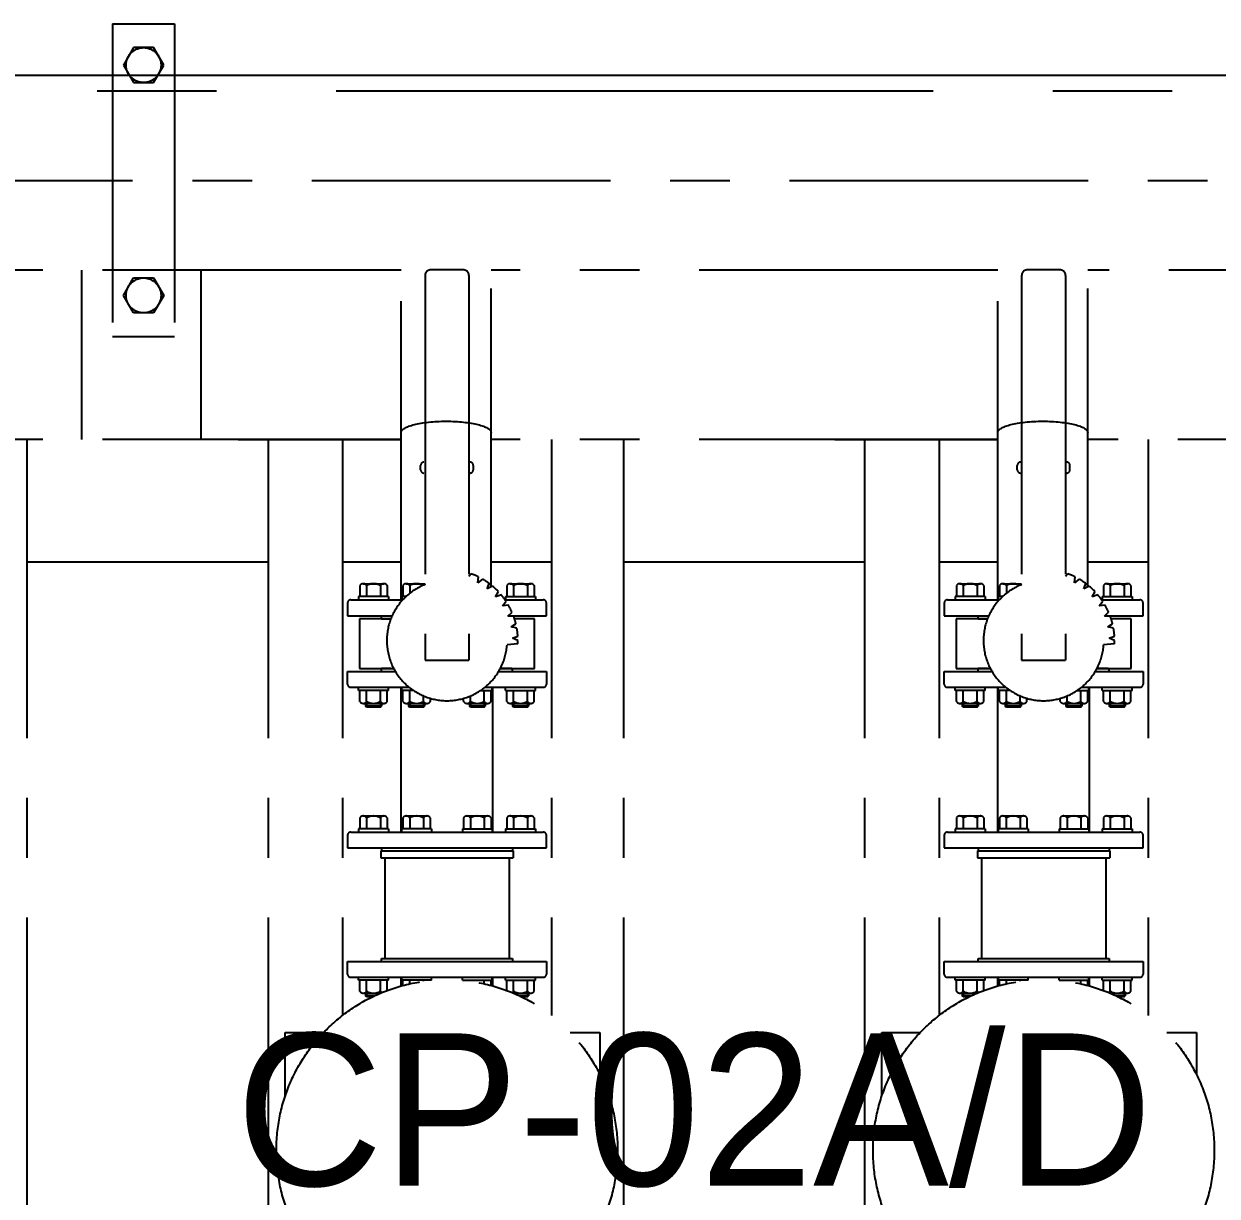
# Model space of a CAD drawing. Header units: millimetres. Extents: x 10462777 to 22643323, y 453826 to 1389191.
# Drawn here: x 11239808 to 11240807, y 624376 to 625357 of the extents above; entities that cross this region are included whole.
import ezdxf

# ---------------------------------------------------------------- set-up
doc = ezdxf.new("R2010")
doc.units = ezdxf.units.MM
doc.header["$LTSCALE"] = 200
doc.header["$MEASUREMENT"] = 0
doc.linetypes.add('CENTER', pattern=[2, 1.25, -0.25, 0.25, -0.25])
doc.layers.get('0').update_dxf_attribs({"linetype": 'CONTINUOUS'})
doc.layers.add('1', color=1, linetype='CENTER')
doc.styles.get("Standard").update_dxf_attribs({"font": 'SYMBOL'})

msp = doc.modelspace()

# ---------------------------------------------------------------- linework, layer by layer
at = {"color": 7}
msp.add_line((11241430.85063, 625313.93469), (11239430.85063, 625313.93469), dxfattribs=at)
at = {"color": 0, "linetype": 'CENTER', "ltscale": 2}
msp.add_line((11241369.24425, 625300.93469), (11239454.45138, 625300.93469), dxfattribs=at)
at = {"color": 0, "linetype": 'CENTER'}
msp.add_line((11241498.90754, 625225.93469), (11239288.82466, 625225.93469), dxfattribs=at)
at = {"layer": '1', "color": 0}
for p, q in [((11239882.14264, 625357.23673), (11239933.93196, 625357.23673)), ((11239882.14264, 625357.23673), (11239882.14264, 625095.39138)), ((11239933.93196, 625357.23673), (11239933.93196, 625095.39138)), ((11240123.75474, 625150.93469), (11239699.46671, 625150.93469)), ((11239855.9721, 625150.93469), (11239855.9721, 625009.15488)), ((11239955.87434, 625150.93469), (11239955.87434, 625009.15488)), ((11240123.75474, 625150.93469), (11240117.34133, 625150.93469)), ((11240123.75474, 624875.08022), (11240123.75474, 625150.93469)), ((11240175.90964, 625151.21354), (11240148.2748, 625151.21354)), ((11240623.26592, 625150.93469), (11240198.97789, 625150.93469)), ((11240198.97789, 624885.78182), (11240198.97789, 625150.93469)), ((11240623.26592, 625150.93469), (11240616.85251, 625150.93469)), ((11240623.26592, 624875.08022), (11240623.26592, 625150.93469)), ((11240675.42083, 625151.21354), (11240647.78598, 625151.21354)), ((11241116.3637, 625150.93469), (11240698.48908, 625150.93469)), ((11240698.48908, 624885.78182), (11240698.48908, 625150.93469)), ((11240143.69594, 625146.63469), (11240143.69594, 624824.46309)), ((11240180.48849, 625146.63469), (11240180.48849, 624824.46309)), ((11240643.20713, 625146.63469), (11240643.20713, 624824.46309)), ((11240679.99968, 625146.63469), (11240679.99968, 624824.46309)), ((11239882.14264, 625095.39138), (11239933.93196, 625095.39138)), ((11240123.75474, 625009.15488), (11239699.46671, 625009.15488)), ((11239810.24915, 625009.15488), (11239810.24915, 623819.15493)), ((11239987.26331, 625009.15488), (11240123.75474, 625009.15488)), ((11240012.23886, 625009.15488), (11240012.23886, 623819.15493)), ((11240074.67776, 625009.15488), (11240074.67776, 624527.13738)), ((11240623.26592, 625009.15488), (11240198.97789, 625009.15488)), ((11240249.50668, 625009.15488), (11240249.50668, 624527.13738)), ((11240309.76033, 625009.15488), (11240309.76033, 623819.15493)), ((11240486.77449, 625009.15488), (11240623.26592, 625009.15488)), ((11240511.75005, 625009.15488), (11240511.75005, 623819.15493)), ((11240574.18895, 625009.15488), (11240574.18895, 624527.13738)), ((11241023.87088, 625009.15488), (11240698.48908, 625009.15488)), ((11240749.01786, 625009.15488), (11240749.01786, 624527.13738)), ((11240181.40426, 624990.33423), (11240180.48849, 624990.33423)), ((11240680.91545, 624990.33423), (11240679.99968, 624990.33423)), ((11240140.03286, 624983.92384), (11240140.03286, 624987.58692)), ((11240181.40426, 624981.17652), (11240180.48849, 624981.17652)), ((11240184.15158, 624983.92384), (11240184.15158, 624987.58692)), ((11240639.54405, 624983.92384), (11240639.54405, 624987.58692)), ((11240680.91545, 624981.17652), (11240679.99968, 624981.17652)), ((11240683.66276, 624983.92384), (11240683.66276, 624987.58692)), ((11239810.24915, 624906.71599), (11240012.23886, 624906.71599)), ((11240074.67776, 624906.71599), (11240123.75474, 624906.71599)), ((11240074.67776, 624906.71599), (11240123.75474, 624906.71599)), ((11240198.97789, 624906.71599), (11240249.50668, 624906.71599)), ((11240198.97789, 624906.71599), (11240249.50668, 624906.71599)), ((11240309.76033, 624906.71599), (11240511.75005, 624906.71599)), ((11240574.18895, 624906.71599), (11240623.26592, 624906.71599)), ((11240574.18895, 624906.71599), (11240623.26592, 624906.71599)), ((11240574.18895, 624906.71599), (11240623.26592, 624906.71599)), ((11240698.48908, 624906.71599), (11240749.01786, 624906.71599)), ((11240698.48908, 624906.71599), (11240749.01786, 624906.71599)), ((11240698.48908, 624906.71599), (11240749.01786, 624906.71599)), ((11240091.94169, 624888.56702), (11240109.23726, 624888.56702)), ((11240127.98616, 624888.56702), (11240143.69594, 624888.56702)), ((11240182.41112, 624896.77267), (11240180.48849, 624894.68155)), ((11240187.82779, 624889.36151), (11240188.51554, 624894.15575)), ((11240191.79646, 624892.39622), (11240187.82779, 624889.36151)), ((11240195.84391, 624884.15705), (11240197.35372, 624888.75903)), ((11240215.0052, 624888.56702), (11240232.30077, 624888.56702)), ((11240591.45287, 624888.56702), (11240608.74845, 624888.56702)), ((11240627.49734, 624888.56702), (11240643.20713, 624888.56702)), ((11240681.9223, 624896.77267), (11240679.99968, 624894.68155)), ((11240687.33897, 624889.36151), (11240688.02673, 624894.15575)), ((11240691.30765, 624892.39622), (11240687.33897, 624889.36151)), ((11240695.35509, 624884.15705), (11240696.86491, 624888.75903)), ((11240714.51638, 624888.56702), (11240731.81196, 624888.56702)), ((11240089.05909, 624886.90276), (11240089.05909, 624877.74428)), ((11240094.82429, 624886.90276), (11240094.82429, 624877.74428)), ((11240106.35467, 624886.90276), (11240106.35467, 624877.74428)), ((11240112.11986, 624886.90276), (11240112.11986, 624877.74428)), ((11240125.10356, 624886.90276), (11240125.10356, 624877.74428)), ((11240130.86875, 624886.90276), (11240130.86875, 624880.4687)), ((11240200.27926, 624886.4565), (11240195.84391, 624884.15705)), ((11240199.08088, 624886.90276), (11240199.08088, 624885.83521)), ((11240202.8345, 624877.63967), (11240205.1205, 624881.90956)), ((11240207.60176, 624879.134), (11240202.8345, 624877.63967)), ((11240212.1226, 624886.90276), (11240212.1226, 624877.74428)), ((11240229.41818, 624886.90276), (11240229.41818, 624877.74428)), ((11240235.18337, 624886.90276), (11240235.18337, 624877.74428)), ((11240588.57028, 624886.90276), (11240588.57028, 624877.74428)), ((11240594.33547, 624886.90276), (11240594.33547, 624877.74428)), ((11240605.86585, 624886.90276), (11240605.86585, 624877.74428)), ((11240611.63105, 624886.90276), (11240611.63105, 624877.74428)), ((11240624.61475, 624886.90276), (11240624.61475, 624877.74428)), ((11240630.37994, 624886.90276), (11240630.37994, 624880.4687)), ((11240699.79044, 624886.4565), (11240695.35509, 624884.15705)), ((11240698.59206, 624886.90276), (11240698.59206, 624885.83521)), ((11240702.34568, 624877.63967), (11240704.63169, 624881.90956)), ((11240707.11294, 624879.134), (11240702.34568, 624877.63967)), ((11240711.63379, 624886.90276), (11240711.63379, 624877.74428)), ((11240728.92936, 624886.90276), (11240728.92936, 624877.74428)), ((11240734.69455, 624886.90276), (11240734.69455, 624877.74428)), ((11240078.86937, 624872.38016), (11240078.86937, 624861.75992)), ((11240081.56943, 624875.08022), (11240125.05449, 624875.08022)), ((11240088.1017, 624877.74428), (11240088.1017, 624875.08022)), ((11240113.07726, 624877.74428), (11240088.1017, 624877.74428)), ((11240113.07726, 624877.74428), (11240113.07726, 624875.08022)), ((11240127.69993, 624877.74428), (11240124.14617, 624877.74428)), ((11240124.14617, 624877.74428), (11240124.14617, 624875.08022)), ((11240208.58715, 624870.00741), (11240211.57989, 624873.81546)), ((11240213.54148, 624870.6512), (11240208.58715, 624870.00741)), ((11240210.71617, 624875.08022), (11240242.67304, 624875.08022)), ((11240211.16521, 624877.74428), (11240236.14077, 624877.74428)), ((11240211.16521, 624877.74428), (11240211.16521, 624875.08022)), ((11240236.14077, 624877.74428), (11240236.14077, 624875.08022)), ((11240245.3731, 624861.75992), (11240245.3731, 624872.38016)), ((11240578.38055, 624872.38016), (11240578.38055, 624861.75992)), ((11240581.08061, 624875.08022), (11240624.56568, 624875.08022)), ((11240587.61288, 624877.74428), (11240587.61288, 624875.08022)), ((11240612.58844, 624877.74428), (11240587.61288, 624877.74428)), ((11240612.58844, 624877.74428), (11240612.58844, 624875.08022)), ((11240627.21111, 624877.74428), (11240623.65735, 624877.74428)), ((11240623.65735, 624877.74428), (11240623.65735, 624875.08022)), ((11240708.09834, 624870.00741), (11240711.09107, 624873.81546)), ((11240713.05266, 624870.6512), (11240708.09834, 624870.00741)), ((11240710.22735, 624875.08022), (11240742.18422, 624875.08022)), ((11240710.67639, 624877.74428), (11240735.65195, 624877.74428)), ((11240710.67639, 624877.74428), (11240710.67639, 624875.08022)), ((11240735.65195, 624877.74428), (11240735.65195, 624875.08022)), ((11240744.88428, 624861.75992), (11240744.88428, 624872.38016)), ((11240078.86937, 624861.75992), (11240116.22618, 624861.75992)), ((11240107.175, 624861.75992), (11240116.22618, 624861.75992)), ((11240107.175, 624859.26237), (11240107.175, 624861.75992)), ((11240115.17294, 624859.26237), (11240107.175, 624859.26237)), ((11240107.175, 624859.26237), (11240115.17294, 624859.26237)), ((11240108.00752, 624859.26237), (11240115.17294, 624859.26237)), ((11240212.92709, 624861.49215), (11240216.53562, 624864.72267)), ((11240217.91793, 624861.26586), (11240212.92709, 624861.49215)), ((11240213.22619, 624861.75992), (11240245.3731, 624861.75992)), ((11240213.22619, 624861.75992), (11240217.06746, 624861.75992)), ((11240578.38055, 624861.75992), (11240615.73737, 624861.75992)), ((11240606.68619, 624861.75992), (11240615.73737, 624861.75992)), ((11240606.68619, 624859.26237), (11240606.68619, 624861.75992)), ((11240614.68413, 624859.26237), (11240606.68619, 624859.26237)), ((11240606.68619, 624859.26237), (11240614.68413, 624859.26237)), ((11240607.51871, 624859.26237), (11240614.68413, 624859.26237)), ((11240712.43827, 624861.49215), (11240716.0468, 624864.72267)), ((11240717.42912, 624861.26586), (11240712.43827, 624861.49215)), ((11240712.73737, 624861.75992), (11240744.88428, 624861.75992)), ((11240712.73737, 624861.75992), (11240716.57865, 624861.75992)), ((11240215.72242, 624852.35264), (11240219.83711, 624854.90747)), ((11240220.59816, 624851.26313), (11240215.72242, 624852.35264)), ((11240715.23361, 624852.35264), (11240719.34829, 624854.90747)), ((11240720.10934, 624851.26313), (11240715.23361, 624852.35264)), ((11240216.88824, 624842.86658), (11240221.38405, 624844.66808)), ((11240221.5007, 624840.94696), (11240216.88824, 624842.86658)), ((11240716.39942, 624842.86658), (11240720.89524, 624844.66808)), ((11240721.01189, 624840.94696), (11240716.39942, 624842.86658)), ((11240221.43513, 624838.15649), (11240212.33467, 624837.40171)), ((11240720.94632, 624838.15649), (11240711.84586, 624837.40171)), ((11240143.69594, 624824.46309), (11240180.48849, 624824.46309)), ((11240643.20713, 624824.46309), (11240679.99968, 624824.46309)), ((11240078.86937, 624804.51864), (11240078.86937, 624815.13888)), ((11240078.86937, 624815.13888), (11240116.22618, 624815.13888)), ((11240107.14599, 624817.63644), (11240115.17294, 624817.63644)), ((11240115.17294, 624817.63644), (11240107.175, 624817.63644)), ((11240107.175, 624817.63644), (11240117.44368, 624817.63644)), ((11240107.175, 624815.13888), (11240107.175, 624817.63644)), ((11240107.175, 624815.13888), (11240118.83929, 624815.13888)), ((11240115.17294, 624817.63644), (11240108.00752, 624817.63644)), ((11240205.34515, 624815.13888), (11240217.06746, 624815.13888)), ((11240216.23494, 624817.63644), (11240206.74076, 624817.63644)), ((11240207.95825, 624815.13888), (11240245.3731, 624815.13888)), ((11240209.0115, 624817.63644), (11240217.06746, 624817.63644)), ((11240209.0115, 624817.63644), (11240217.03845, 624817.63644)), ((11240216.23494, 624817.63644), (11240209.0115, 624817.63644)), ((11240217.06746, 624815.13888), (11240217.06746, 624817.63644)), ((11240245.3731, 624815.13888), (11240245.3731, 624804.51864)), ((11240578.38055, 624804.51864), (11240578.38055, 624815.13888)), ((11240578.38055, 624815.13888), (11240615.73737, 624815.13888)), ((11240606.65717, 624817.63644), (11240614.68413, 624817.63644)), ((11240614.68413, 624817.63644), (11240606.68619, 624817.63644)), ((11240606.68619, 624817.63644), (11240616.95486, 624817.63644)), ((11240606.68619, 624815.13888), (11240606.68619, 624817.63644)), ((11240606.68619, 624815.13888), (11240618.35047, 624815.13888)), ((11240614.68413, 624817.63644), (11240607.51871, 624817.63644)), ((11240704.85633, 624815.13888), (11240716.57865, 624815.13888)), ((11240715.74613, 624817.63644), (11240706.25195, 624817.63644)), ((11240707.46944, 624815.13888), (11240744.88428, 624815.13888)), ((11240708.52268, 624817.63644), (11240716.57865, 624817.63644)), ((11240708.52268, 624817.63644), (11240716.54963, 624817.63644)), ((11240715.74613, 624817.63644), (11240708.52268, 624817.63644)), ((11240716.57865, 624815.13888), (11240716.57865, 624817.63644)), ((11240744.88428, 624815.13888), (11240744.88428, 624804.51864)), ((11240081.56943, 624801.81858), (11240130.37719, 624801.81858)), ((11240088.1017, 624799.15452), (11240088.1017, 624801.81858)), ((11240113.07726, 624799.15452), (11240088.1017, 624799.15452)), ((11240089.05909, 624789.99605), (11240089.05909, 624799.15452)), ((11240094.82429, 624789.99605), (11240094.82429, 624799.15452)), ((11240106.35467, 624789.99605), (11240106.35467, 624799.15452)), ((11240112.11986, 624789.99605), (11240112.11986, 624799.15452)), ((11240113.07726, 624799.15452), (11240113.07726, 624801.81858)), ((11240123.75474, 624680.59992), (11240123.75474, 624801.81858)), ((11240124.14617, 624799.15452), (11240124.14617, 624801.81858)), ((11240133.98057, 624799.15452), (11240124.14617, 624799.15452)), ((11240125.10356, 624789.99605), (11240125.10356, 624799.15452)), ((11240130.86875, 624789.99605), (11240130.86875, 624799.15452)), ((11240190.20387, 624799.15452), (11240199.9643, 624799.15452)), ((11240193.24171, 624789.99605), (11240193.24171, 624799.15452)), ((11240193.80725, 624801.81858), (11240242.67304, 624801.81858)), ((11240199.0069, 624789.99605), (11240199.0069, 624799.15452)), ((11240199.9643, 624799.15452), (11240199.9643, 624801.81858)), ((11240200.4297, 624680.59992), (11240200.4297, 624801.81858)), ((11240211.16521, 624799.15452), (11240211.16521, 624801.81858)), ((11240211.16521, 624799.15452), (11240236.14077, 624799.15452)), ((11240212.1226, 624789.99605), (11240212.1226, 624799.15452)), ((11240217.8878, 624789.99605), (11240217.8878, 624799.15452)), ((11240229.41818, 624789.99605), (11240229.41818, 624799.15452)), ((11240235.18337, 624789.99605), (11240235.18337, 624799.15452)), ((11240236.14077, 624799.15452), (11240236.14077, 624801.81858)), ((11240581.08061, 624801.81858), (11240629.88838, 624801.81858)), ((11240587.61288, 624799.15452), (11240587.61288, 624801.81858)), ((11240612.58844, 624799.15452), (11240587.61288, 624799.15452)), ((11240588.57028, 624789.99605), (11240588.57028, 624799.15452)), ((11240594.33547, 624789.99605), (11240594.33547, 624799.15452)), ((11240605.86585, 624789.99605), (11240605.86585, 624799.15452)), ((11240611.63105, 624789.99605), (11240611.63105, 624799.15452)), ((11240612.58844, 624799.15452), (11240612.58844, 624801.81858)), ((11240623.26592, 624680.59992), (11240623.26592, 624801.81858)), ((11240623.65735, 624799.15452), (11240623.65735, 624801.81858)), ((11240633.49175, 624799.15452), (11240623.65735, 624799.15452)), ((11240624.61475, 624789.99605), (11240624.61475, 624799.15452)), ((11240630.37994, 624789.99605), (11240630.37994, 624799.15452)), ((11240689.71506, 624799.15452), (11240699.47549, 624799.15452)), ((11240692.7529, 624789.99605), (11240692.7529, 624799.15452)), ((11240693.31843, 624801.81858), (11240742.18422, 624801.81858)), ((11240698.51809, 624789.99605), (11240698.51809, 624799.15452)), ((11240699.47549, 624799.15452), (11240699.47549, 624801.81858)), ((11240699.94089, 624680.59992), (11240699.94089, 624801.81858)), ((11240710.67639, 624799.15452), (11240710.67639, 624801.81858)), ((11240710.67639, 624799.15452), (11240735.65195, 624799.15452)), ((11240711.63379, 624789.99605), (11240711.63379, 624799.15452)), ((11240717.39898, 624789.99605), (11240717.39898, 624799.15452)), ((11240728.92936, 624789.99605), (11240728.92936, 624799.15452)), ((11240734.69455, 624789.99605), (11240734.69455, 624799.15452)), ((11240735.65195, 624799.15452), (11240735.65195, 624801.81858)), ((11240175.94614, 624789.99605), (11240175.94614, 624792.52236)), ((11240675.45732, 624789.99605), (11240675.45732, 624792.52236)), ((11240091.94169, 624788.33178), (11240109.23726, 624788.33178)), ((11240093.92933, 624788.33178), (11240093.92933, 624786.14746)), ((11240094.83053, 624785.24626), (11240093.92933, 624786.14746)), ((11240107.24963, 624786.14746), (11240093.92933, 624786.14746)), ((11240094.83053, 624788.33178), (11240094.83053, 624785.24626)), ((11240106.34843, 624785.24626), (11240094.83053, 624785.24626)), ((11240106.34843, 624788.33178), (11240106.34843, 624785.24626)), ((11240106.34843, 624785.24626), (11240107.24963, 624786.14746)), ((11240107.24963, 624788.33178), (11240107.24963, 624786.14746)), ((11240127.98616, 624788.33178), (11240145.28173, 624788.33178)), ((11240129.9738, 624788.33178), (11240129.9738, 624786.14746)), ((11240130.875, 624785.24626), (11240129.9738, 624786.14746)), ((11240143.29409, 624786.14746), (11240129.9738, 624786.14746)), ((11240130.875, 624788.33178), (11240130.875, 624785.24626)), ((11240142.39289, 624785.24626), (11240130.875, 624785.24626)), ((11240142.39289, 624788.33178), (11240142.39289, 624785.24626)), ((11240142.39289, 624785.24626), (11240143.29409, 624786.14746)), ((11240143.29409, 624788.33178), (11240143.29409, 624786.14746)), ((11240178.82873, 624788.33178), (11240196.12431, 624788.33178)), ((11240180.81637, 624788.33178), (11240180.81637, 624786.14746)), ((11240181.71757, 624785.24626), (11240180.81637, 624786.14746)), ((11240194.13667, 624786.14746), (11240180.81637, 624786.14746)), ((11240181.71757, 624788.33178), (11240181.71757, 624785.24626)), ((11240193.23547, 624785.24626), (11240181.71757, 624785.24626)), ((11240193.23547, 624788.33178), (11240193.23547, 624785.24626)), ((11240193.23547, 624785.24626), (11240194.13667, 624786.14746)), ((11240194.13667, 624788.33178), (11240194.13667, 624786.14746)), ((11240215.0052, 624788.33178), (11240232.30077, 624788.33178)), ((11240216.99284, 624788.33178), (11240216.99284, 624786.14746)), ((11240230.31314, 624786.14746), (11240216.99284, 624786.14746)), ((11240217.89404, 624785.24626), (11240216.99284, 624786.14746)), ((11240217.89404, 624788.33178), (11240217.89404, 624785.24626)), ((11240229.41193, 624785.24626), (11240217.89404, 624785.24626)), ((11240229.41193, 624788.33178), (11240229.41193, 624785.24626)), ((11240229.41193, 624785.24626), (11240230.31314, 624786.14746)), ((11240230.31314, 624788.33178), (11240230.31314, 624786.14746)), ((11240591.45287, 624788.33178), (11240608.74845, 624788.33178)), ((11240593.44051, 624788.33178), (11240593.44051, 624786.14746)), ((11240594.34171, 624785.24626), (11240593.44051, 624786.14746)), ((11240606.76081, 624786.14746), (11240593.44051, 624786.14746)), ((11240594.34171, 624788.33178), (11240594.34171, 624785.24626)), ((11240605.85961, 624785.24626), (11240594.34171, 624785.24626)), ((11240605.85961, 624788.33178), (11240605.85961, 624785.24626)), ((11240605.85961, 624785.24626), (11240606.76081, 624786.14746)), ((11240606.76081, 624788.33178), (11240606.76081, 624786.14746)), ((11240627.49734, 624788.33178), (11240644.79292, 624788.33178)), ((11240629.48498, 624788.33178), (11240629.48498, 624786.14746)), ((11240630.38618, 624785.24626), (11240629.48498, 624786.14746)), ((11240642.80528, 624786.14746), (11240629.48498, 624786.14746)), ((11240630.38618, 624788.33178), (11240630.38618, 624785.24626)), ((11240641.90408, 624785.24626), (11240630.38618, 624785.24626)), ((11240641.90408, 624788.33178), (11240641.90408, 624785.24626)), ((11240641.90408, 624785.24626), (11240642.80528, 624786.14746)), ((11240642.80528, 624788.33178), (11240642.80528, 624786.14746)), ((11240678.33992, 624788.33178), (11240695.63549, 624788.33178)), ((11240680.32756, 624788.33178), (11240680.32756, 624786.14746)), ((11240681.22876, 624785.24626), (11240680.32756, 624786.14746)), ((11240693.64785, 624786.14746), (11240680.32756, 624786.14746)), ((11240681.22876, 624788.33178), (11240681.22876, 624785.24626)), ((11240692.74665, 624785.24626), (11240681.22876, 624785.24626)), ((11240692.74665, 624788.33178), (11240692.74665, 624785.24626)), ((11240692.74665, 624785.24626), (11240693.64785, 624786.14746)), ((11240693.64785, 624788.33178), (11240693.64785, 624786.14746)), ((11240714.51638, 624788.33178), (11240731.81196, 624788.33178)), ((11240716.50402, 624788.33178), (11240716.50402, 624786.14746)), ((11240729.82432, 624786.14746), (11240716.50402, 624786.14746)), ((11240717.40522, 624785.24626), (11240716.50402, 624786.14746)), ((11240717.40522, 624788.33178), (11240717.40522, 624785.24626)), ((11240728.92312, 624785.24626), (11240717.40522, 624785.24626)), ((11240728.92312, 624788.33178), (11240728.92312, 624785.24626)), ((11240728.92312, 624785.24626), (11240729.82432, 624786.14746)), ((11240729.82432, 624788.33178), (11240729.82432, 624786.14746)), ((11240089.03008, 624692.42246), (11240089.03008, 624683.26398)), ((11240091.91268, 624694.08672), (11240109.20825, 624694.08672)), ((11240094.79527, 624692.42246), (11240094.79527, 624683.26398)), ((11240106.32566, 624692.42246), (11240106.32566, 624683.26398)), ((11240112.09085, 624692.42246), (11240112.09085, 624683.26398)), ((11240123.75474, 624684.76447), (11240123.75474, 624693.92218)), ((11240125.07455, 624692.42246), (11240125.07455, 624683.26398)), ((11240127.95714, 624694.08672), (11240145.25272, 624694.08672)), ((11240130.83974, 624692.42246), (11240130.83974, 624683.26398)), ((11240142.37012, 624692.42246), (11240142.37012, 624683.26398)), ((11240148.13531, 624692.42246), (11240148.13531, 624683.26398)), ((11240175.91712, 624692.42246), (11240175.91712, 624683.26398)), ((11240178.79972, 624694.08672), (11240196.09529, 624694.08672)), ((11240181.68232, 624692.42246), (11240181.68232, 624683.26398)), ((11240193.2127, 624692.42246), (11240193.2127, 624683.26398)), ((11240198.97789, 624692.42246), (11240198.97789, 624683.26398)), ((11240212.09359, 624692.42246), (11240212.09359, 624683.26398)), ((11240214.97619, 624694.08672), (11240232.27176, 624694.08672)), ((11240217.85878, 624692.42246), (11240217.85878, 624683.26398)), ((11240229.38917, 624692.42246), (11240229.38917, 624683.26398)), ((11240235.15436, 624692.42246), (11240235.15436, 624683.26398)), ((11240588.54127, 624692.42246), (11240588.54127, 624683.26398)), ((11240591.42386, 624694.08672), (11240608.71944, 624694.08672)), ((11240594.30646, 624692.42246), (11240594.30646, 624683.26398)), ((11240605.83684, 624692.42246), (11240605.83684, 624683.26398)), ((11240611.60203, 624692.42246), (11240611.60203, 624683.26398)), ((11240623.26592, 624684.76447), (11240623.26592, 624693.92218)), ((11240624.58573, 624692.42246), (11240624.58573, 624683.26398)), ((11240627.46833, 624694.08672), (11240644.7639, 624694.08672)), ((11240630.35092, 624692.42246), (11240630.35092, 624683.26398)), ((11240641.88131, 624692.42246), (11240641.88131, 624683.26398)), ((11240647.6465, 624692.42246), (11240647.6465, 624683.26398)), ((11240675.42831, 624692.42246), (11240675.42831, 624683.26398)), ((11240678.3109, 624694.08672), (11240695.60648, 624694.08672)), ((11240681.1935, 624692.42246), (11240681.1935, 624683.26398)), ((11240692.72388, 624692.42246), (11240692.72388, 624683.26398)), ((11240698.48908, 624692.42246), (11240698.48908, 624683.26398)), ((11240711.60478, 624692.42246), (11240711.60478, 624683.26398)), ((11240714.48737, 624694.08672), (11240731.78295, 624694.08672)), ((11240717.36997, 624692.42246), (11240717.36997, 624683.26398)), ((11240728.90035, 624692.42246), (11240728.90035, 624683.26398)), ((11240734.66554, 624692.42246), (11240734.66554, 624683.26398)), ((11240081.54042, 624680.59992), (11240242.64402, 624680.59992)), ((11240088.07268, 624683.26398), (11240088.07268, 624680.59992)), ((11240113.04824, 624683.26398), (11240088.07268, 624683.26398)), ((11240113.04824, 624683.26398), (11240113.04824, 624680.59992)), ((11240124.11715, 624683.26398), (11240124.11715, 624680.59992)), ((11240149.09271, 624683.26398), (11240124.11715, 624683.26398)), ((11240149.09271, 624683.26398), (11240149.09271, 624680.59992)), ((11240174.95973, 624683.26398), (11240174.95973, 624680.59992)), ((11240174.95973, 624683.26398), (11240199.93529, 624683.26398)), ((11240199.93529, 624683.26398), (11240199.93529, 624680.59992)), ((11240211.13619, 624683.26398), (11240236.11175, 624683.26398)), ((11240211.13619, 624683.26398), (11240211.13619, 624680.59992)), ((11240236.11175, 624683.26398), (11240236.11175, 624680.59992)), ((11240581.0516, 624680.59992), (11240742.15521, 624680.59992)), ((11240587.58387, 624683.26398), (11240587.58387, 624680.59992)), ((11240612.55943, 624683.26398), (11240587.58387, 624683.26398)), ((11240612.55943, 624683.26398), (11240612.55943, 624680.59992)), ((11240623.62834, 624683.26398), (11240623.62834, 624680.59992)), ((11240648.6039, 624683.26398), (11240623.62834, 624683.26398)), ((11240648.6039, 624683.26398), (11240648.6039, 624680.59992)), ((11240674.47091, 624683.26398), (11240674.47091, 624680.59992)), ((11240674.47091, 624683.26398), (11240699.44647, 624683.26398)), ((11240699.44647, 624683.26398), (11240699.44647, 624680.59992)), ((11240710.64738, 624683.26398), (11240735.62294, 624683.26398)), ((11240710.64738, 624683.26398), (11240710.64738, 624680.59992)), ((11240735.62294, 624683.26398), (11240735.62294, 624680.59992)), ((11240078.84035, 624677.89986), (11240078.84035, 624667.27962)), ((11240245.34408, 624667.27962), (11240245.34408, 624677.89986)), ((11240578.35154, 624677.89986), (11240578.35154, 624667.27962)), ((11240744.85527, 624667.27962), (11240744.85527, 624677.89986)), ((11240078.84035, 624667.27962), (11240245.34408, 624667.27962)), ((11240106.72973, 624664.78207), (11240106.72973, 624658.95444)), ((11240107.14599, 624664.78207), (11240106.72973, 624664.78207)), ((11240106.72973, 624658.95444), (11240217.45471, 624658.95444)), ((11240107.14599, 624667.27962), (11240217.03845, 624667.27962)), ((11240107.14599, 624667.27962), (11240107.14599, 624664.78207)), ((11240107.14599, 624664.78207), (11240217.03845, 624664.78207)), ((11240107.14599, 624664.78207), (11240217.03845, 624664.78207)), ((11240107.14599, 624664.78207), (11240217.03845, 624664.78207)), ((11240107.14599, 624664.78207), (11240217.03845, 624664.78207)), ((11240107.14599, 624664.78207), (11240217.03845, 624664.78207)), ((11240110.0598, 624658.95444), (11240110.0598, 624574.831)), ((11240214.12463, 624658.95444), (11240214.12463, 624574.831)), ((11240217.03845, 624667.27962), (11240217.03845, 624664.78207)), ((11240217.03845, 624664.78207), (11240217.45471, 624664.78207)), ((11240217.03845, 624664.78207), (11240217.45471, 624664.78207)), ((11240217.45471, 624664.78207), (11240217.45471, 624658.95444)), ((11240578.35154, 624667.27962), (11240744.85527, 624667.27962)), ((11240606.24091, 624664.78207), (11240606.24091, 624658.95444)), ((11240606.65717, 624664.78207), (11240606.24091, 624664.78207)), ((11240606.24091, 624658.95444), (11240716.96589, 624658.95444)), ((11240606.65717, 624667.27962), (11240716.54963, 624667.27962)), ((11240606.65717, 624667.27962), (11240606.65717, 624664.78207)), ((11240606.65717, 624664.78207), (11240716.54963, 624664.78207)), ((11240606.65717, 624664.78207), (11240716.54963, 624664.78207)), ((11240606.65717, 624664.78207), (11240716.54963, 624664.78207)), ((11240606.65717, 624664.78207), (11240716.54963, 624664.78207)), ((11240606.65717, 624664.78207), (11240716.54963, 624664.78207)), ((11240609.57099, 624658.95444), (11240609.57099, 624574.831)), ((11240713.63582, 624658.95444), (11240713.63582, 624574.831)), ((11240716.54963, 624667.27962), (11240716.54963, 624664.78207)), ((11240716.54963, 624664.78207), (11240716.96589, 624664.78207)), ((11240716.54963, 624664.78207), (11240716.96589, 624664.78207)), ((11240716.96589, 624664.78207), (11240716.96589, 624658.95444)), ((11240078.84035, 624561.71321), (11240078.84035, 624572.33345)), ((11240078.84035, 624572.33345), (11240245.34408, 624572.33345)), ((11240078.84035, 624572.33345), (11240245.34408, 624572.33345)), ((11240107.14599, 624574.831), (11240217.03845, 624574.831)), ((11240107.14599, 624574.831), (11240214.12463, 624574.831)), ((11240107.14599, 624572.33345), (11240107.14599, 624574.831)), ((11240217.03845, 624574.831), (11240217.03845, 624572.33345)), ((11240245.34408, 624572.33345), (11240245.34408, 624561.71321)), ((11240578.35154, 624561.71321), (11240578.35154, 624572.33345)), ((11240578.35154, 624572.33345), (11240744.85527, 624572.33345)), ((11240578.35154, 624572.33345), (11240744.85527, 624572.33345)), ((11240606.65717, 624574.831), (11240716.54963, 624574.831)), ((11240606.65717, 624574.831), (11240713.63582, 624574.831)), ((11240606.65717, 624572.33345), (11240606.65717, 624574.831)), ((11240716.54963, 624574.831), (11240716.54963, 624572.33345)), ((11240744.85527, 624572.33345), (11240744.85527, 624561.71321)), ((11240088.1017, 624556.59044), (11240088.1017, 624559.2545)), ((11240113.07726, 624556.59044), (11240113.07726, 624559.2545)), ((11240123.75474, 624551.76509), (11240123.75474, 624559.2545)), ((11240124.24915, 624556.59044), (11240124.24915, 624559.2545)), ((11240149.22471, 624556.59044), (11240149.22471, 624559.2545)), ((11240174.95973, 624556.59044), (11240174.95973, 624559.2545)), ((11240199.93529, 624556.59044), (11240199.93529, 624559.2545)), ((11240200.4297, 624551.76509), (11240200.4297, 624559.2545)), ((11240211.16521, 624556.59044), (11240211.16521, 624559.2545)), ((11240236.14077, 624556.59044), (11240236.14077, 624559.2545)), ((11240587.61288, 624556.59044), (11240587.61288, 624559.2545)), ((11240612.58844, 624556.59044), (11240612.58844, 624559.2545)), ((11240623.26592, 624551.76509), (11240623.26592, 624559.2545)), ((11240623.76034, 624556.59044), (11240623.76034, 624559.2545)), ((11240648.73589, 624556.59044), (11240648.73589, 624559.2545)), ((11240674.47091, 624556.59044), (11240674.47091, 624559.2545)), ((11240699.44647, 624556.59044), (11240699.44647, 624559.2545)), ((11240699.94089, 624551.76509), (11240699.94089, 624559.2545)), ((11240710.67639, 624556.59044), (11240710.67639, 624559.2545)), ((11240735.65195, 624556.59044), (11240735.65195, 624559.2545)), ((11240113.07726, 624556.59044), (11240088.1017, 624556.59044)), ((11240089.05909, 624547.43196), (11240089.05909, 624556.59044)), ((11240094.82429, 624547.43196), (11240094.82429, 624556.59044)), ((11240106.35467, 624547.43196), (11240106.35467, 624556.59044)), ((11240112.11986, 624547.97975), (11240112.11986, 624556.59044)), ((11240149.22471, 624556.59044), (11240124.24915, 624556.59044)), ((11240125.20655, 624552.16133), (11240125.20655, 624556.59044)), ((11240130.97174, 624553.57457), (11240130.97174, 624556.59044)), ((11240142.50212, 624555.65598), (11240142.50212, 624556.59044)), ((11240148.26731, 624556.33507), (11240148.26731, 624556.59044)), ((11240174.95973, 624556.59044), (11240199.93529, 624556.59044)), ((11240175.91712, 624556.33507), (11240175.91712, 624556.59044)), ((11240181.68232, 624555.65598), (11240181.68232, 624556.59044)), ((11240193.2127, 624553.57457), (11240193.2127, 624556.59044)), ((11240198.97789, 624552.16133), (11240198.97789, 624556.59044)), ((11240211.16521, 624556.59044), (11240236.14077, 624556.59044)), ((11240212.1226, 624547.95807), (11240212.1226, 624556.59044)), ((11240217.8878, 624547.43196), (11240217.8878, 624556.59044)), ((11240229.41818, 624547.43196), (11240229.41818, 624556.59044)), ((11240235.18337, 624547.43196), (11240235.18337, 624556.59044)), ((11240612.58844, 624556.59044), (11240587.61288, 624556.59044)), ((11240588.57028, 624547.43196), (11240588.57028, 624556.59044)), ((11240594.33547, 624547.43196), (11240594.33547, 624556.59044)), ((11240605.86585, 624547.43196), (11240605.86585, 624556.59044)), ((11240611.63105, 624547.97975), (11240611.63105, 624556.59044)), ((11240648.73589, 624556.59044), (11240623.76034, 624556.59044)), ((11240624.71773, 624552.16133), (11240624.71773, 624556.59044)), ((11240630.48292, 624553.57457), (11240630.48292, 624556.59044)), ((11240642.01331, 624555.65598), (11240642.01331, 624556.59044)), ((11240647.7785, 624556.33507), (11240647.7785, 624556.59044)), ((11240674.47091, 624556.59044), (11240699.44647, 624556.59044)), ((11240675.42831, 624556.33507), (11240675.42831, 624556.59044)), ((11240681.1935, 624555.65598), (11240681.1935, 624556.59044)), ((11240692.72388, 624553.57457), (11240692.72388, 624556.59044)), ((11240698.48908, 624552.16133), (11240698.48908, 624556.59044)), ((11240710.67639, 624556.59044), (11240735.65195, 624556.59044)), ((11240711.63379, 624547.95807), (11240711.63379, 624556.59044)), ((11240717.39898, 624547.43196), (11240717.39898, 624556.59044)), ((11240728.92936, 624547.43196), (11240728.92936, 624556.59044)), ((11240734.69455, 624547.43196), (11240734.69455, 624556.59044)), ((11240091.94169, 624545.76769), (11240106.55484, 624545.76769)), ((11240093.92933, 624545.76769), (11240093.92933, 624543.58337)), ((11240094.83053, 624542.68217), (11240093.92933, 624543.58337)), ((11240101.63895, 624543.58337), (11240093.92933, 624543.58337)), ((11240094.83053, 624545.76769), (11240094.83053, 624542.68217)), ((11240099.74586, 624542.68217), (11240094.83053, 624542.68217)), ((11240106.34843, 624545.76769), (11240106.34843, 624545.6804)), ((11240217.6296, 624545.76769), (11240232.30077, 624545.76769)), ((11240217.89404, 624545.76769), (11240217.89404, 624545.65579)), ((11240230.31314, 624543.58337), (11240222.54549, 624543.58337)), ((11240229.41193, 624542.68217), (11240224.43857, 624542.68217)), ((11240229.41193, 624545.76769), (11240229.41193, 624542.68217)), ((11240229.41193, 624542.68217), (11240230.31314, 624543.58337)), ((11240230.31314, 624545.76769), (11240230.31314, 624543.58337)), ((11240591.45287, 624545.76769), (11240606.06603, 624545.76769)), ((11240593.44051, 624545.76769), (11240593.44051, 624543.58337)), ((11240594.34171, 624542.68217), (11240593.44051, 624543.58337)), ((11240601.15013, 624543.58337), (11240593.44051, 624543.58337)), ((11240594.34171, 624545.76769), (11240594.34171, 624542.68217)), ((11240599.25705, 624542.68217), (11240594.34171, 624542.68217)), ((11240605.85961, 624545.76769), (11240605.85961, 624545.6804)), ((11240717.14078, 624545.76769), (11240731.81196, 624545.76769)), ((11240717.40522, 624545.76769), (11240717.40522, 624545.65579)), ((11240729.82432, 624543.58337), (11240722.05667, 624543.58337)), ((11240728.92312, 624542.68217), (11240723.94976, 624542.68217)), ((11240728.92312, 624545.76769), (11240728.92312, 624542.68217)), ((11240728.92312, 624542.68217), (11240729.82432, 624543.58337)), ((11240729.82432, 624545.76769), (11240729.82432, 624543.58337))]:
    msp.add_line(p, q, dxfattribs=at)
at = {"layer": '1', "ltscale": 0.8}
for p, q in [((11240217.8878, 624886.90276), (11240217.8878, 624877.74428)), ((11240717.39898, 624886.90276), (11240717.39898, 624877.74428)), ((11240142.39914, 624789.99605), (11240142.39914, 624794.58905)), ((11240148.16433, 624789.99605), (11240148.16433, 624792.54358)), ((11240181.71133, 624789.99605), (11240181.71133, 624794.5577)), ((11240641.91032, 624789.99605), (11240641.91032, 624794.58905)), ((11240647.67551, 624789.99605), (11240647.67551, 624792.54358)), ((11240681.22251, 624789.99605), (11240681.22251, 624794.5577)), ((11240080.4246, 624559.2545), (11240243.75984, 624559.2545)), ((11240579.93578, 624559.2545), (11240743.27103, 624559.2545))]:
    msp.add_line(p, q, dxfattribs=at)
at = {"layer": '1', "color": 0}
for points in [[(11239891.11946, 625322.71051), (11239899.57838, 625308.05923), (11239916.49623, 625308.05923), (11239924.95515, 625322.71051), (11239916.49623, 625337.3618), (11239899.57838, 625337.3618)], [(11239891.11946, 625129.91759), (11239899.57838, 625144.56887), (11239916.49623, 625144.56887), (11239924.95515, 625129.91759), (11239916.49623, 625115.26631), (11239899.57838, 625115.26631)]]:
    msp.add_lwpolyline(points, close=True, dxfattribs=at)
for points in [[(11240115.17294, 624859.26237), (11240088.83058, 624859.26237), (11240088.83058, 624817.63644), (11240117.44368, 624817.63644)], [(11240206.74076, 624817.63644), (11240235.35386, 624817.63644), (11240235.35386, 624859.26237), (11240218.60694, 624859.26237)], [(11240614.68413, 624859.26237), (11240588.34176, 624859.26237), (11240588.34176, 624817.63644), (11240616.95486, 624817.63644)], [(11240706.25195, 624817.63644), (11240734.86504, 624817.63644), (11240734.86504, 624859.26237), (11240718.11813, 624859.26237)]]:
    msp.add_lwpolyline(points, dxfattribs=at)
at = {"layer": '1', "ltscale": 0.8}
for points in [[(11240026.60727, 624459.43354), (11240026.60727, 624512.88254), (11240058.84891, 624512.88254)], [(11240265.33553, 624512.88254), (11240290.06754, 624512.88254), (11240290.06754, 624477.62651)], [(11240526.11845, 624459.43354), (11240526.11845, 624512.88254), (11240558.36009, 624512.88254)], [(11240764.84671, 624512.88254), (11240789.57872, 624512.88254), (11240789.57872, 624477.62651)]]:
    msp.add_lwpolyline(points, dxfattribs=at)
at = {"layer": '1', "color": 0}
for centre, radius in [((11239908.0373, 625322.71051), 14.65128), ((11239908.0373, 625129.91759), 14.65128), ((11240162.09222, 624414.15491), 142.85071), ((11240661.6034, 624414.15491), 142.85071)]:
    msp.add_circle(centre, radius, dxfattribs=at)
for centre, radius, start, end in [((11240148.2748, 625146.63469), 4.57885, 90, 180), ((11240175.90964, 625146.63469), 4.57885, 0, 90), ((11240647.78598, 625146.63469), 4.57885, 90, 180), ((11240675.42083, 625146.63469), 4.57885, 0, 90), ((11240142.78017, 624987.58692), 2.74731, 90, 180), ((11240181.40426, 624987.58692), 2.74731, 0, 90), ((11240642.29136, 624987.58692), 2.74731, 90, 180), ((11240680.91545, 624987.58692), 2.74731, 0, 90), ((11240142.78017, 624983.92384), 2.74731, 180, 270), ((11240181.40426, 624983.92384), 2.74731, 270, 0), ((11240642.29136, 624983.92384), 2.74731, 180, 270), ((11240680.91545, 624983.92384), 2.74731, 270, 0), ((11240091.94169, 624885.23849), 3.32853, 30.00000006, 149.99999994), ((11240100.58948, 624877.74929), 10.81774, 57.79577253, 122.20422747), ((11240109.23726, 624885.23849), 3.32853, 30.00000006, 149.99999994), ((11240127.98616, 624885.23849), 3.32853, 30.00000006, 149.99999994), ((11240136.63394, 624877.74929), 10.81774, 60.20671617, 122.20422747), ((11240162.09222, 624840.94696), 59.40849, 63.59114607, 70.00000003), ((11240162.09222, 624840.94696), 59.40849, 53.59114611, 60), ((11240215.0052, 624885.23849), 3.32853, 30.00000006, 149.99999994), ((11240223.65299, 624877.74929), 10.81774, 57.79577253, 122.20422747), ((11240232.30077, 624885.23849), 3.32853, 30.00000006, 149.99999994), ((11240591.45287, 624885.23849), 3.32853, 30.00000006, 149.99999995), ((11240600.10066, 624877.74929), 10.81774, 57.79577253, 122.20422747), ((11240608.74845, 624885.23849), 3.32853, 30.00000006, 149.99999994), ((11240627.49734, 624885.23849), 3.32853, 30.00000006, 149.99999994), ((11240636.14513, 624877.74929), 10.81774, 60.20671617, 122.20422747), ((11240661.6034, 624840.94696), 59.40849, 63.59114607, 70.00000003), ((11240661.6034, 624840.94696), 59.40849, 53.59114611, 60), ((11240714.51638, 624885.23849), 3.32853, 30.00000006, 149.99999995), ((11240723.16417, 624877.74929), 10.81774, 57.79577253, 122.20422747), ((11240731.81196, 624885.23849), 3.32853, 30.00000006, 149.99999994), ((11240162.09222, 624840.94696), 50.36738, 111.42246719, 355.9637452), ((11240145.28173, 624885.23849), 3.32853, 118.45197837, 137.59894986), ((11240196.19828, 624885.23849), 3.32853, 30.00000006, 71.82941791), ((11240162.09222, 624840.94696), 59.40849, 43.59114605, 50.00000003), ((11240162.09222, 624840.94696), 59.40849, 33.59114602, 39.99999997), ((11240661.6034, 624840.94696), 50.36738, 111.42246719, 355.9637452), ((11240644.79292, 624885.23849), 3.32853, 118.45197837, 137.59894986), ((11240695.70947, 624885.23849), 3.32853, 30.00000006, 71.82941791), ((11240661.6034, 624840.94696), 59.40849, 43.59114605, 50.00000003), ((11240661.6034, 624840.94696), 59.40849, 33.59114602, 39.99999997), ((11240081.56943, 624872.38016), 2.70006, 90, 180), ((11240162.09222, 624840.94696), 59.40849, 23.59114616, 30.00000006), ((11240242.67304, 624872.38016), 2.70006, 0, 90), ((11240581.08061, 624872.38016), 2.70006, 90, 180), ((11240661.6034, 624840.94696), 59.40849, 23.59114616, 30.00000006), ((11240742.18422, 624872.38016), 2.70006, 0, 90), ((11240162.09222, 624840.94696), 59.40849, 13.59114604, 20.00000005), ((11240661.6034, 624840.94696), 59.40849, 13.59114604, 20.00000005), ((11240162.09222, 624840.94696), 59.40849, 3.59114609, 9.99999996), ((11240661.6034, 624840.94696), 59.40849, 3.59114609, 9.99999996), ((11240162.09222, 624840.94696), 59.40849, 357.30777864, 0), ((11240661.6034, 624840.94696), 59.40849, 357.30777864, 0), ((11240081.56943, 624804.51864), 2.70006, 180, 270), ((11240242.67304, 624804.51864), 2.70006, 270, 0), ((11240581.08061, 624804.51864), 2.70006, 180, 270), ((11240742.18422, 624804.51864), 2.70006, 270, 0), ((11240091.94169, 624791.66031), 3.32853, 210.00000006, 329.99999994), ((11240100.58948, 624799.14952), 10.81774, 237.79577253, 302.20422747), ((11240109.23726, 624791.66031), 3.32853, 210.00000006, 329.99999995), ((11240127.98616, 624791.66031), 3.32853, 210.00000006, 329.99999995), ((11240136.63394, 624799.14952), 10.81774, 237.79577253, 302.20422747), ((11240145.28173, 624791.66031), 3.32853, 210.00000006, 329.99999994), ((11240178.82873, 624791.66031), 3.32853, 210.00000006, 329.99999994), ((11240187.47652, 624799.14952), 10.81774, 237.79577253, 302.20422747), ((11240196.12431, 624791.66031), 3.32853, 210.00000006, 329.99999994), ((11240215.0052, 624791.66031), 3.32853, 210.00000006, 329.99999994), ((11240223.65299, 624799.14952), 10.81774, 237.79577253, 302.20422747), ((11240232.30077, 624791.66031), 3.32853, 210.00000006, 329.99999995), ((11240591.45287, 624791.66031), 3.32853, 210.00000006, 329.99999994), ((11240600.10066, 624799.14952), 10.81774, 237.79577253, 302.20422747), ((11240608.74845, 624791.66031), 3.32853, 210.00000006, 329.99999994), ((11240627.49734, 624791.66031), 3.32853, 210.00000006, 329.99999994), ((11240636.14513, 624799.14952), 10.81774, 237.79577253, 302.20422747), ((11240644.79292, 624791.66031), 3.32853, 210.00000006, 329.99999994), ((11240678.33992, 624791.66031), 3.32853, 210.00000006, 329.99999995), ((11240686.98771, 624799.14952), 10.81774, 237.79577253, 302.20422747), ((11240695.63549, 624791.66031), 3.32853, 210.00000006, 329.99999994), ((11240714.51638, 624791.66031), 3.32853, 210.00000006, 329.99999994), ((11240723.16417, 624799.14952), 10.81774, 237.79577253, 302.20422747), ((11240731.81196, 624791.66031), 3.32853, 210.00000006, 329.99999994), ((11240091.91268, 624690.75819), 3.32853, 30.00000005, 149.99999994), ((11240100.56046, 624683.26898), 10.81774, 57.79577253, 122.20422747), ((11240109.20825, 624690.75819), 3.32853, 30.00000005, 149.99999994), ((11240127.95714, 624690.75819), 3.32853, 30.00000006, 149.99999994), ((11240136.60493, 624683.26898), 10.81774, 57.79577253, 122.20422747), ((11240145.25272, 624690.75819), 3.32853, 30.00000005, 149.99999994), ((11240178.79972, 624690.75819), 3.32853, 30.00000005, 149.99999994), ((11240187.44751, 624683.26898), 10.81774, 57.79577253, 122.20422747), ((11240196.09529, 624690.75819), 3.32853, 30.00000005, 149.99999994), ((11240214.97619, 624690.75819), 3.32853, 30.00000005, 149.99999994), ((11240223.62397, 624683.26898), 10.81774, 57.79577253, 122.20422747), ((11240232.27176, 624690.75819), 3.32853, 30.00000006, 149.99999994), ((11240591.42386, 624690.75819), 3.32853, 30.00000006, 149.99999994), ((11240600.07165, 624683.26898), 10.81774, 57.79577253, 122.20422747), ((11240608.71944, 624690.75819), 3.32853, 30.00000005, 149.99999994), ((11240627.46833, 624690.75819), 3.32853, 30.00000005, 149.99999994), ((11240636.11612, 624683.26898), 10.81774, 57.79577253, 122.20422747), ((11240644.7639, 624690.75819), 3.32853, 30.00000005, 149.99999994), ((11240678.3109, 624690.75819), 3.32853, 30.00000006, 149.99999994), ((11240686.95869, 624683.26898), 10.81774, 57.79577253, 122.20422747), ((11240695.60648, 624690.75819), 3.32853, 30.00000005, 149.99999994), ((11240714.48737, 624690.75819), 3.32853, 30.00000005, 149.99999994), ((11240723.13516, 624683.26898), 10.81774, 57.79577253, 122.20422747), ((11240731.78295, 624690.75819), 3.32853, 30.00000005, 149.99999994), ((11240081.54042, 624677.89986), 2.70006, 90, 180), ((11240242.64402, 624677.89986), 2.70006, 0, 90), ((11240581.0516, 624677.89986), 2.70006, 90, 180), ((11240742.15521, 624677.89986), 2.70006, 0, 90), ((11240081.54042, 624561.71321), 2.70006, 180, 245.59040623), ((11240242.64402, 624561.71321), 2.70006, 294.40959366, 359.99999999), ((11240581.0516, 624561.71321), 2.70006, 180, 245.59040623), ((11240742.15521, 624561.71321), 2.70006, 294.40959366, 359.99999999), ((11240091.94169, 624549.09623), 3.32853, 210.00000005, 329.99999994), ((11240100.58948, 624556.58543), 10.81774, 237.79577253, 302.20422747), ((11240109.23726, 624549.09623), 3.32853, 210.00000005, 240.42128728), ((11240215.0052, 624549.09623), 3.32853, 299.09346806, 329.99999994), ((11240223.65299, 624556.58543), 10.81774, 237.79577253, 302.20422747), ((11240232.30077, 624549.09623), 3.32853, 210.00000006, 329.99999994), ((11240591.45287, 624549.09623), 3.32853, 210.00000005, 329.99999994), ((11240600.10066, 624556.58543), 10.81774, 237.79577253, 302.20422747), ((11240608.74845, 624549.09623), 3.32853, 210.00000005, 240.42128728), ((11240714.51638, 624549.09623), 3.32853, 299.09346806, 329.99999994), ((11240723.16417, 624556.58543), 10.81774, 237.79577253, 302.20422747), ((11240731.81196, 624549.09623), 3.32853, 210.00000005, 329.99999994)]:
    msp.add_arc(centre, radius, start, end, dxfattribs=at)
at = {"layer": '1', "color": 0, "extrusion": (0, 0, -1)}
for centre in [(11240161.36631, 625015.10849), (11240660.8775, 625015.10849)]:
    msp.add_ellipse(centre, major_axis=(37.61158, 0), ratio=0.251233634, start_param=3.141592654, end_param=6.283185307, dxfattribs=at)

# ---------------------------------------------------------------- texts
at = {"color": 4, "insert": (11240369.04601, 624447.4118), "char_height": 127.5, "attachment_point": 5}
msp.add_mtext('{\\fﾱﾼﾸﾲ|b0|i0|c129|p2;CP-02A/D}', dxfattribs=at)

doc.saveas('drawing.dxf')
